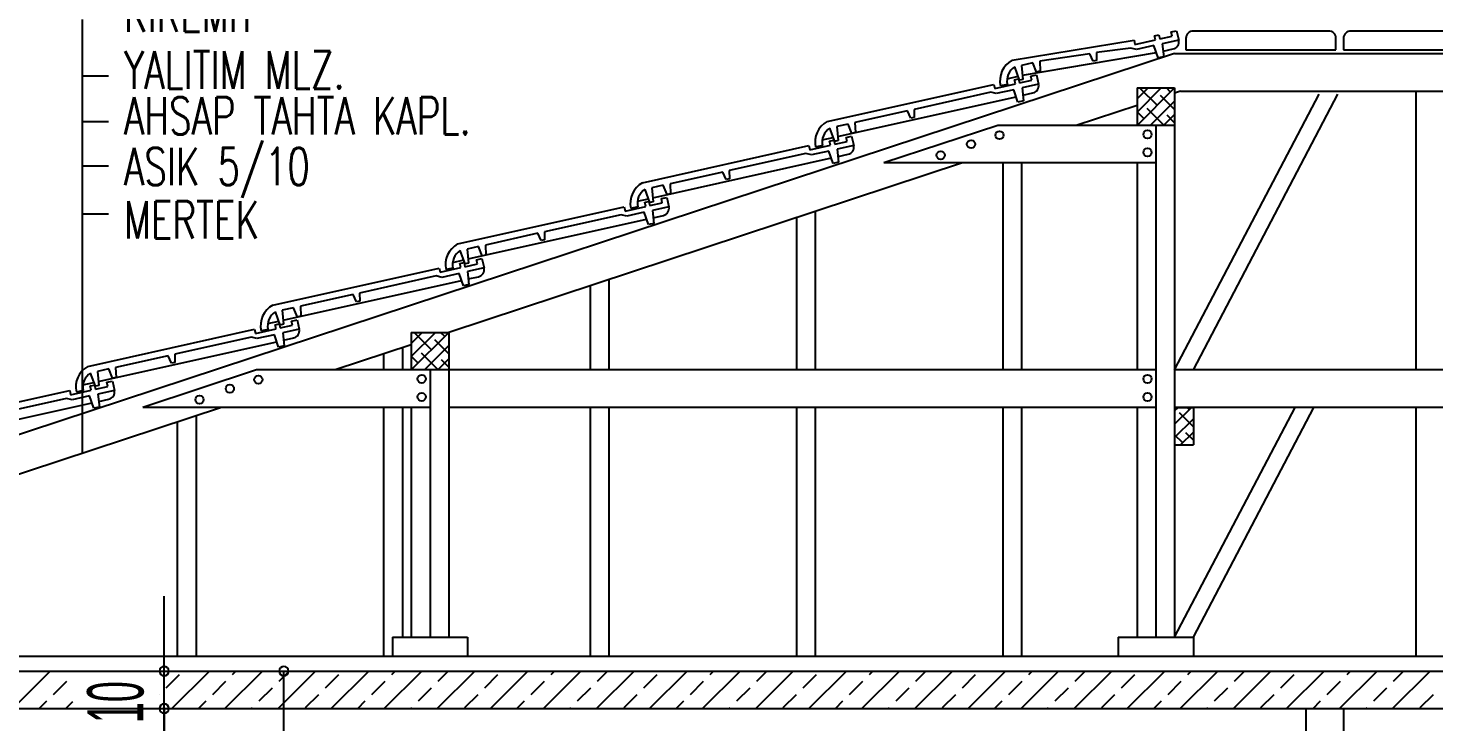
# Model space of a CAD drawing. Extents: x 3907.4 to 3911.57, y -3054.42 to -3053.7.
# Drawn here: x 3909.3965 to 3909.4714, y -3053.8633 to -3053.8263 of the extents above; entities that cross this region are included whole.
import ezdxf

# ---------------------------------------------------------------- set-up
doc = ezdxf.new("R2010")
doc.units = 0
doc.header["$LTSCALE"] = 2
doc.header["$MEASUREMENT"] = 0
doc.layers.get('0').update_dxf_attribs({"linetype": 'CONTINUOUS'})
for name, color, linetype in [('DOĞRAMA', 2, 'CONTINUOUS'), ('DUVAR', 7, 'CONTINUOUS'), ('KİREMİT', 9, 'CONTINUOUS'), ('MB', 11, 'CONTINUOUS'), ('OLÇÜ', 6, 'CONTINUOUS'), ('SıVA', 6, 'CONTINUOUS'), ('TARAMA', 9, 'CONTINUOUS'), ('TEXT', 11, 'CONTINUOUS')]:
    doc.layers.add(name, color=color, linetype=linetype)
doc.styles.add('KAPı-PEN', font='simplex.shx', dxfattribs={"width": 0.7, "height": 10})
doc.styles.add('ÖLÇÜ', font='stylu.ttf', dxfattribs={"width": 0.5})

msp = doc.modelspace()

# ---------------------------------------------------------------- linework, layer by layer
at = {"color": 0, "linetype": 'ByBlock'}
for centre, start, end in [((3909.40376, -3053.860611), 90, 270), ((3909.40376, -3053.860611), 270, 90), ((3909.410151, -3053.860611), 90, 270), ((3909.410151, -3053.860611), 270, 90), ((3909.40376, -3053.862611), 90, 270), ((3909.40376, -3053.862611), 90, 270), ((3909.40376, -3053.862611), 270, 90), ((3909.40376, -3053.862611), 270, 90)]:
    msp.add_arc(centre, 0.00025, start, end, dxfattribs=at)
at = {"layer": 'DOĞRAMA'}
msp.add_line((3909.457616, -3053.848558), (3909.458616, -3053.848558), dxfattribs=at)
at = {"layer": 'DUVAR', "color": 2}
for p, q in [((3909.457616, -3053.827688), (3909.369989, -3053.856605)), ((3909.457616, -3053.827688), (3909.513816, -3053.827688)), ((3909.455616, -3053.829523), (3909.455616, -3053.831523)), ((3909.455616, -3053.829523), (3909.457616, -3053.829523)), ((3909.457616, -3053.829523), (3909.457616, -3053.831523)), ((3909.457938, -3053.829688), (3909.457616, -3053.829794)), ((3909.457938, -3053.829688), (3909.513816, -3053.829688)), ((3909.458616, -3053.844558), (3909.466318, -3053.829853)), ((3909.455616, -3053.830454), (3909.452377, -3053.831523)), ((3909.448186, -3053.831523), (3909.442125, -3053.833523)), ((3909.457616, -3053.831523), (3909.448186, -3053.831523)), ((3909.457616, -3053.831523), (3909.455616, -3053.831523)), ((3909.456616, -3053.831523), (3909.456616, -3053.858811)), ((3909.457616, -3053.831523), (3909.457616, -3053.858811)), ((3909.446316, -3053.833523), (3909.418938, -3053.842558)), ((3909.456616, -3053.833523), (3909.442125, -3053.833523)), ((3909.455616, -3053.833523), (3909.455616, -3053.844558)), ((3909.416938, -3053.842558), (3909.416938, -3053.844558)), ((3909.416938, -3053.842558), (3909.418938, -3053.842558)), ((3909.418938, -3053.842558), (3909.418938, -3053.844558)), ((3909.416938, -3053.843218), (3909.412877, -3053.844558)), ((3909.408686, -3053.844558), (3909.402625, -3053.846558)), ((3909.456616, -3053.844558), (3909.408686, -3053.844558)), ((3909.418938, -3053.844558), (3909.416938, -3053.844558)), ((3909.417938, -3053.844558), (3909.417938, -3053.858811)), ((3909.418938, -3053.844558), (3909.418938, -3053.858811)), ((3909.456616, -3053.844558), (3909.448186, -3053.844558)), ((3909.513816, -3053.844558), (3909.457616, -3053.844558)), ((3909.406816, -3053.846558), (3909.37828, -3053.855975)), ((3909.417938, -3053.846558), (3909.402625, -3053.846558)), ((3909.416938, -3053.846558), (3909.416938, -3053.858811)), ((3909.456616, -3053.846558), (3909.418938, -3053.846558)), ((3909.455616, -3053.846558), (3909.455616, -3053.858811)), ((3909.513816, -3053.846558), (3909.457616, -3053.846558)), ((3909.457616, -3053.846558), (3909.458616, -3053.846558)), ((3909.458616, -3053.846558), (3909.458616, -3053.848558)), ((3909.458616, -3053.858811), (3909.465034, -3053.846558)), ((3909.415938, -3053.858811), (3909.419938, -3053.858811)), ((3909.415938, -3053.858811), (3909.415938, -3053.859811)), ((3909.419938, -3053.858811), (3909.419938, -3053.859811)), ((3909.454616, -3053.858811), (3909.458616, -3053.858811)), ((3909.454616, -3053.858811), (3909.454616, -3053.859811)), ((3909.458616, -3053.858811), (3909.458616, -3053.859811))]:
    msp.add_line(p, q, dxfattribs=at)
at = {"layer": 'DUVAR', "color": 4}
for p, q in [((3909.374616, -3053.860611), (3909.519616, -3053.860611)), ((3909.395616, -3053.862611), (3909.514616, -3053.862611))]:
    msp.add_line(p, q, dxfattribs=at)
at = {"layer": 'DUVAR'}
for p, q in [((3909.464616, -3053.862611), (3909.464616, -3053.920611)), ((3909.466616, -3053.862611), (3909.466616, -3053.920611))]:
    msp.add_line(p, q, dxfattribs=at)
at = {"layer": 'KİREMİT'}
for p, q in [((3909.456552, -3053.826738), (3909.456772, -3053.826689)), ((3909.456601, -3053.826958), (3909.456552, -3053.826738)), ((3909.456772, -3053.826689), (3909.456821, -3053.826909)), ((3909.456821, -3053.826909), (3909.457481, -3053.826761)), ((3909.457432, -3053.826541), (3909.457725, -3053.826476)), ((3909.457481, -3053.826761), (3909.457432, -3053.826541)), ((3909.457725, -3053.826476), (3909.457836, -3053.826975)), ((3909.458216, -3053.826888), (3909.458216, -3053.827488)), ((3909.465816, -3053.826488), (3909.458616, -3053.826488)), ((3909.466216, -3053.827488), (3909.466216, -3053.826888)), ((3909.466616, -3053.826888), (3909.466616, -3053.827488)), ((3909.474216, -3053.826488), (3909.467016, -3053.826488)), ((3909.448953, -3053.828047), (3909.455452, -3053.826983)), ((3909.449505, -3053.828848), (3909.456643, -3053.827641)), ((3909.455287, -3053.827404), (3909.453449, -3053.827628)), ((3909.453449, -3053.827628), (3909.453453, -3053.828059)), ((3909.455585, -3053.827477), (3909.455287, -3053.827404)), ((3909.455452, -3053.826983), (3909.455501, -3053.827203)), ((3909.455501, -3053.827203), (3909.456601, -3053.826958)), ((3909.456516, -3053.827269), (3909.455585, -3053.827477)), ((3909.45674, -3053.827927), (3909.456516, -3053.827269)), ((3909.457836, -3053.826975), (3909.456956, -3053.827171)), ((3909.456956, -3053.827171), (3909.457033, -3053.827862)), ((3909.457, -3053.827562), (3909.45754, -3053.827441)), ((3909.458216, -3053.827488), (3909.466216, -3053.827488)), ((3909.466616, -3053.827488), (3909.474616, -3053.827488)), ((3909.449349, -3053.829106), (3909.449092, -3053.828401)), ((3909.450061, -3053.828185), (3909.449458, -3053.82832)), ((3909.449458, -3053.82832), (3909.449525, -3053.829067)), ((3909.450264, -3053.828679), (3909.450061, -3053.828185)), ((3909.453097, -3053.827707), (3909.450428, -3053.828104)), ((3909.450428, -3053.828104), (3909.450454, -3053.828637)), ((3909.453277, -3053.828098), (3909.453097, -3053.827707)), ((3909.453453, -3053.828059), (3909.453277, -3053.828098)), ((3909.457033, -3053.827862), (3909.45674, -3053.827927)), ((3909.448687, -3053.82903), (3909.449273, -3053.8289)), ((3909.449079, -3053.829089), (3909.449299, -3053.82904)), ((3909.449128, -3053.829309), (3909.449079, -3053.829089)), ((3909.449299, -3053.82904), (3909.449348, -3053.82926)), ((3909.449348, -3053.82926), (3909.450008, -3053.829113)), ((3909.449525, -3053.829067), (3909.449349, -3053.829106)), ((3909.449959, -3053.828893), (3909.450252, -3053.828828)), ((3909.450008, -3053.829113), (3909.449959, -3053.828893)), ((3909.450252, -3053.828828), (3909.450364, -3053.829327)), ((3909.450454, -3053.828637), (3909.450264, -3053.828679)), ((3909.439105, -3053.831312), (3909.447979, -3053.829335)), ((3909.447814, -3053.829756), (3909.443734, -3053.830666)), ((3909.448112, -3053.829828), (3909.447814, -3053.829756)), ((3909.447979, -3053.829335), (3909.448028, -3053.829555)), ((3909.448028, -3053.829555), (3909.449128, -3053.829309)), ((3909.449043, -3053.829621), (3909.448112, -3053.829828)), ((3909.448701, -3053.829335), (3909.448334, -3053.829417)), ((3909.449267, -3053.830279), (3909.449043, -3053.829621)), ((3909.450364, -3053.829327), (3909.449483, -3053.829523)), ((3909.449483, -3053.829523), (3909.449561, -3053.830214)), ((3909.449527, -3053.829913), (3909.450067, -3053.829793)), ((3909.439657, -3053.832113), (3909.44917, -3053.829993)), ((3909.449561, -3053.830214), (3909.449267, -3053.830279)), ((3909.443381, -3053.830744), (3909.44058, -3053.831368)), ((3909.44058, -3053.831368), (3909.440606, -3053.831901)), ((3909.443561, -3053.831135), (3909.443381, -3053.830744)), ((3909.443737, -3053.831096), (3909.443561, -3053.831135)), ((3909.443734, -3053.830666), (3909.443737, -3053.831096)), ((3909.439501, -3053.832371), (3909.439244, -3053.831666)), ((3909.440213, -3053.83145), (3909.43961, -3053.831584)), ((3909.43961, -3053.831584), (3909.439677, -3053.832332)), ((3909.440111, -3053.832158), (3909.440404, -3053.832093)), ((3909.440416, -3053.831944), (3909.440213, -3053.83145)), ((3909.440404, -3053.832093), (3909.440515, -3053.832591)), ((3909.440606, -3053.831901), (3909.440416, -3053.831944)), ((3909.429257, -3053.834577), (3909.438131, -3053.832599)), ((3909.438131, -3053.832599), (3909.43818, -3053.832819)), ((3909.43818, -3053.832819), (3909.43928, -3053.832574)), ((3909.439195, -3053.832886), (3909.438264, -3053.833093)), ((3909.438853, -3053.8326), (3909.438486, -3053.832682)), ((3909.438839, -3053.832295), (3909.439425, -3053.832165)), ((3909.439419, -3053.833544), (3909.439195, -3053.832886)), ((3909.439231, -3053.832354), (3909.439451, -3053.832305)), ((3909.43928, -3053.832574), (3909.439231, -3053.832354)), ((3909.439451, -3053.832305), (3909.4395, -3053.832525)), ((3909.4395, -3053.832525), (3909.44016, -3053.832378)), ((3909.439677, -3053.832332), (3909.439501, -3053.832371)), ((3909.440515, -3053.832591), (3909.439635, -3053.832787)), ((3909.439635, -3053.832787), (3909.439712, -3053.833479)), ((3909.44016, -3053.832378), (3909.440111, -3053.832158)), ((3909.429809, -3053.835378), (3909.439322, -3053.833258)), ((3909.437966, -3053.833021), (3909.433885, -3053.83393)), ((3909.438264, -3053.833093), (3909.437966, -3053.833021)), ((3909.439712, -3053.833479), (3909.439419, -3053.833544)), ((3909.439679, -3053.833178), (3909.440219, -3053.833058)), ((3909.433533, -3053.834009), (3909.430732, -3053.834633)), ((3909.433713, -3053.8344), (3909.433533, -3053.834009)), ((3909.433889, -3053.834361), (3909.433713, -3053.8344)), ((3909.433885, -3053.83393), (3909.433889, -3053.834361)), ((3909.429653, -3053.835636), (3909.429395, -3053.834931)), ((3909.430365, -3053.834715), (3909.429762, -3053.834849)), ((3909.429762, -3053.834849), (3909.429829, -3053.835597)), ((3909.430567, -3053.835209), (3909.430365, -3053.834715)), ((3909.430732, -3053.834633), (3909.430758, -3053.835166)), ((3909.419408, -3053.837842), (3909.428283, -3053.835864)), ((3909.428283, -3053.835864), (3909.428332, -3053.836084)), ((3909.428332, -3053.836084), (3909.429432, -3053.835839)), ((3909.429005, -3053.835865), (3909.428638, -3053.835947)), ((3909.428991, -3053.83556), (3909.429577, -3053.835429)), ((3909.429383, -3053.835619), (3909.429603, -3053.83557)), ((3909.429432, -3053.835839), (3909.429383, -3053.835619)), ((3909.429603, -3053.83557), (3909.429652, -3053.83579)), ((3909.429652, -3053.83579), (3909.430312, -3053.835643)), ((3909.429829, -3053.835597), (3909.429653, -3053.835636)), ((3909.430667, -3053.835856), (3909.429787, -3053.836052)), ((3909.430263, -3053.835423), (3909.430556, -3053.835357)), ((3909.430312, -3053.835643), (3909.430263, -3053.835423)), ((3909.430556, -3053.835357), (3909.430667, -3053.835856)), ((3909.430758, -3053.835166), (3909.430567, -3053.835209)), ((3909.419961, -3053.838642), (3909.429474, -3053.836522)), ((3909.428118, -3053.836286), (3909.424037, -3053.837195)), ((3909.428416, -3053.836358), (3909.428118, -3053.836286)), ((3909.429347, -3053.83615), (3909.428416, -3053.836358)), ((3909.429571, -3053.836809), (3909.429347, -3053.83615)), ((3909.429787, -3053.836052), (3909.429864, -3053.836743)), ((3909.429831, -3053.836443), (3909.430371, -3053.836323)), ((3909.423685, -3053.837274), (3909.420884, -3053.837898)), ((3909.423865, -3053.837665), (3909.423685, -3053.837274)), ((3909.424037, -3053.837195), (3909.424041, -3053.837625)), ((3909.429864, -3053.836743), (3909.429571, -3053.836809)), ((3909.420517, -3053.83798), (3909.419914, -3053.838114)), ((3909.419914, -3053.838114), (3909.419981, -3053.838861)), ((3909.420719, -3053.838473), (3909.420517, -3053.83798)), ((3909.420884, -3053.837898), (3909.42091, -3053.838431)), ((3909.424041, -3053.837625), (3909.423865, -3053.837665)), ((3909.419143, -3053.838825), (3909.419729, -3053.838694)), ((3909.419528, -3053.838882), (3909.419748, -3053.838833)), ((3909.419577, -3053.839102), (3909.419528, -3053.838882)), ((3909.419805, -3053.838901), (3909.419547, -3053.838196)), ((3909.419748, -3053.838833), (3909.419797, -3053.839053)), ((3909.419981, -3053.838861), (3909.419805, -3053.838901)), ((3909.420408, -3053.838686), (3909.420701, -3053.83862)), ((3909.420457, -3053.838906), (3909.420408, -3053.838686)), ((3909.420701, -3053.83862), (3909.420812, -3053.839119)), ((3909.42091, -3053.838431), (3909.420719, -3053.838473)), ((3909.409553, -3053.841105), (3909.418427, -3053.839127)), ((3909.418263, -3053.839549), (3909.414182, -3053.840458)), ((3909.418561, -3053.839621), (3909.418263, -3053.839549)), ((3909.418427, -3053.839127), (3909.418476, -3053.839347)), ((3909.418476, -3053.839347), (3909.419577, -3053.839102)), ((3909.419492, -3053.839413), (3909.418561, -3053.839621)), ((3909.419157, -3053.83913), (3909.41879, -3053.839211)), ((3909.419716, -3053.840072), (3909.419492, -3053.839413)), ((3909.419797, -3053.839053), (3909.420457, -3053.838906)), ((3909.420812, -3053.839119), (3909.419932, -3053.839315)), ((3909.419932, -3053.839315), (3909.420009, -3053.840006)), ((3909.419976, -3053.839706), (3909.420516, -3053.839585)), ((3909.410106, -3053.841905), (3909.419618, -3053.839785)), ((3909.420009, -3053.840006), (3909.419716, -3053.840072)), ((3909.41383, -3053.840537), (3909.411028, -3053.841161)), ((3909.41401, -3053.840928), (3909.41383, -3053.840537)), ((3909.414186, -3053.840888), (3909.41401, -3053.840928)), ((3909.414182, -3053.840458), (3909.414186, -3053.840888)), ((3909.409949, -3053.842163), (3909.409692, -3053.841459)), ((3909.410662, -3053.841243), (3909.410059, -3053.841377)), ((3909.410059, -3053.841377), (3909.410125, -3053.842124)), ((3909.410559, -3053.841951), (3909.410853, -3053.841885)), ((3909.410864, -3053.841736), (3909.410662, -3053.841243)), ((3909.410853, -3053.841885), (3909.410964, -3053.842384)), ((3909.411055, -3053.841694), (3909.410864, -3053.841736)), ((3909.411028, -3053.841161), (3909.411055, -3053.841694)), ((3909.399705, -3053.84437), (3909.408579, -3053.842392)), ((3909.408579, -3053.842392), (3909.408628, -3053.842612)), ((3909.408628, -3053.842612), (3909.409728, -3053.842367)), ((3909.409301, -3053.842393), (3909.408935, -3053.842474)), ((3909.409288, -3053.842088), (3909.409874, -3053.841957)), ((3909.409679, -3053.842147), (3909.409899, -3053.842098)), ((3909.409728, -3053.842367), (3909.409679, -3053.842147)), ((3909.409899, -3053.842098), (3909.409948, -3053.842318)), ((3909.409948, -3053.842318), (3909.410609, -3053.842171)), ((3909.410125, -3053.842124), (3909.409949, -3053.842163)), ((3909.410964, -3053.842384), (3909.410084, -3053.84258)), ((3909.410084, -3053.84258), (3909.410161, -3053.843271)), ((3909.410609, -3053.842171), (3909.410559, -3053.841951)), ((3909.400258, -3053.84517), (3909.40977, -3053.84305)), ((3909.408415, -3053.842813), (3909.404334, -3053.843723)), ((3909.408712, -3053.842886), (3909.408415, -3053.842813)), ((3909.409644, -3053.842678), (3909.408712, -3053.842886)), ((3909.409868, -3053.843336), (3909.409644, -3053.842678)), ((3909.410161, -3053.843271), (3909.409868, -3053.843336)), ((3909.410127, -3053.842971), (3909.410668, -3053.84285)), ((3909.403982, -3053.843801), (3909.40118, -3053.844426)), ((3909.404161, -3053.844192), (3909.403982, -3053.843801)), ((3909.404334, -3053.843723), (3909.404337, -3053.844153)), ((3909.400101, -3053.845428), (3909.399844, -3053.844724)), ((3909.400814, -3053.844507), (3909.400211, -3053.844642)), ((3909.400211, -3053.844642), (3909.400277, -3053.845389)), ((3909.401016, -3053.845001), (3909.400814, -3053.844507)), ((3909.40118, -3053.844426), (3909.401207, -3053.844959)), ((3909.404337, -3053.844153), (3909.404161, -3053.844192)), ((3909.39878, -3053.845877), (3909.39988, -3053.845632)), ((3909.39944, -3053.845353), (3909.400026, -3053.845222)), ((3909.399831, -3053.845411), (3909.400051, -3053.845362)), ((3909.39988, -3053.845632), (3909.399831, -3053.845411)), ((3909.400051, -3053.845362), (3909.4001, -3053.845582)), ((3909.4001, -3053.845582), (3909.40076, -3053.845435)), ((3909.400277, -3053.845389), (3909.400101, -3053.845428)), ((3909.400711, -3053.845215), (3909.401005, -3053.84515)), ((3909.40076, -3053.845435), (3909.400711, -3053.845215)), ((3909.401005, -3053.84515), (3909.401116, -3053.845649)), ((3909.401207, -3053.844959), (3909.401016, -3053.845001)), ((3909.389857, -3053.847634), (3909.398731, -3053.845657)), ((3909.39041, -3053.848435), (3909.399922, -3053.846315)), ((3909.398567, -3053.846078), (3909.394486, -3053.846988)), ((3909.398864, -3053.84615), (3909.398567, -3053.846078)), ((3909.398731, -3053.845657), (3909.39878, -3053.845877)), ((3909.399796, -3053.845943), (3909.398864, -3053.84615)), ((3909.399453, -3053.845657), (3909.399087, -3053.845739)), ((3909.400019, -3053.846601), (3909.399796, -3053.845943)), ((3909.401116, -3053.845649), (3909.400236, -3053.845845)), ((3909.400236, -3053.845845), (3909.400313, -3053.846536)), ((3909.400279, -3053.846235), (3909.40082, -3053.846115)), ((3909.400313, -3053.846536), (3909.400019, -3053.846601))]:
    msp.add_line(p, q, dxfattribs=at)
for centre, start, end in [((3909.458616, -3053.826888), 90, 180), ((3909.465816, -3053.826888), 0, 90), ((3909.467016, -3053.826888), 90, 180)]:
    msp.add_arc(centre, 0.0004, start, end, dxfattribs=at)
for centre, major_axis, start_param, end_param in [((3909.457455, -3053.82706), (-0.000276, 0.000276), 2.575474, 4.14627), ((3909.449557, -3053.829145), (-0.00087, 0.000901), -0.264398, 1.022605), ((3909.449557, -3053.829145), (-0.000609, 0.000631), -0.208499, 1.022605), ((3909.449982, -3053.829412), (-0.000271, 0.000281), 2.593401, 4.164197), ((3909.439708, -3053.832409), (-0.00087, 0.000901), -0.264398, 1.022605), ((3909.439708, -3053.832409), (-0.000609, 0.000631), -0.208499, 1.022605), ((3909.440134, -3053.832676), (-0.000271, 0.000281), 2.593401, 4.164197), ((3909.42986, -3053.835674), (-0.00087, 0.000901), -0.264398, 1.022605), ((3909.42986, -3053.835674), (-0.000609, 0.000631), -0.208499, 1.022605), ((3909.430286, -3053.835941), (-0.000271, 0.000281), 2.593401, 4.164197), ((3909.420012, -3053.838939), (-0.00087, 0.000901), -0.264398, 1.022605), ((3909.420012, -3053.838939), (-0.000609, 0.000631), -0.208499, 1.022605), ((3909.420431, -3053.839204), (-0.000271, 0.000281), 2.593401, 4.164197), ((3909.410157, -3053.842202), (-0.00087, 0.000901), -0.264398, 1.022605), ((3909.410157, -3053.842202), (-0.000609, 0.000631), -0.208499, 1.022605), ((3909.410583, -3053.842469), (-0.000271, 0.000281), 2.593401, 4.164197), ((3909.400309, -3053.845467), (-0.00087, 0.000901), -0.264398, 1.022605), ((3909.400309, -3053.845467), (-0.000609, 0.000631), -0.208499, 1.022605), ((3909.400735, -3053.845734), (-0.000271, 0.000281), 2.593401, 4.164197)]:
    msp.add_ellipse(centre, major_axis=major_axis, ratio=1, start_param=start_param, end_param=end_param, dxfattribs=at)
at = {"layer": 'MB', "color": 2}
for p, q in [((3909.457616, -3053.844558), (3909.465318, -3053.829853)), ((3909.457616, -3053.858811), (3909.464034, -3053.846558))]:
    msp.add_line(p, q, dxfattribs=at)
at = {"layer": 'MB', "color": 9}
for p, q in [((3909.470481, -3053.844558), (3909.470481, -3053.829688)), ((3909.448481, -3053.844558), (3909.448481, -3053.833523)), ((3909.449481, -3053.844558), (3909.449481, -3053.833523)), ((3909.437481, -3053.844558), (3909.437481, -3053.836439)), ((3909.438481, -3053.844558), (3909.438481, -3053.836109)), ((3909.426481, -3053.844558), (3909.426481, -3053.840069)), ((3909.427481, -3053.844558), (3909.427481, -3053.839739)), ((3909.416481, -3053.844558), (3909.416481, -3053.843369)), ((3909.415481, -3053.844558), (3909.415481, -3053.843699)), ((3909.405481, -3053.859811), (3909.405481, -3053.846999)), ((3909.415481, -3053.859811), (3909.415481, -3053.846558)), ((3909.416481, -3053.858811), (3909.416481, -3053.846558)), ((3909.426481, -3053.859811), (3909.426481, -3053.846558)), ((3909.427481, -3053.859811), (3909.427481, -3053.846558)), ((3909.437481, -3053.859811), (3909.437481, -3053.846558)), ((3909.438481, -3053.859811), (3909.438481, -3053.846558)), ((3909.448481, -3053.859811), (3909.448481, -3053.846558)), ((3909.449481, -3053.859811), (3909.449481, -3053.846558)), ((3909.470481, -3053.859811), (3909.470481, -3053.846558)), ((3909.404481, -3053.859811), (3909.404481, -3053.847329))]:
    msp.add_line(p, q, dxfattribs=at)
for centre in [(3909.448286, -3053.832039), (3909.456171, -3053.832), (3909.44515, -3053.833112), (3909.446769, -3053.832522), (3909.456171, -3053.832961), (3909.408786, -3053.845074), (3909.417493, -3053.845035), (3909.417493, -3053.845035), (3909.456171, -3053.845035), (3909.407269, -3053.845557), (3909.40565, -3053.846147), (3909.417493, -3053.845996), (3909.417493, -3053.845996), (3909.456171, -3053.845996)]:
    msp.add_circle(centre, 0.000219, dxfattribs=at)
at = {"layer": 'OLÇÜ', "color": 6}
for p, q in [((3909.40376, -3053.860611), (3909.40376, -3053.856611)), ((3909.402365, -3053.860611), (3909.40476, -3053.860611)), ((3909.40376, -3053.862611), (3909.40376, -3053.860611)), ((3909.405653, -3053.860611), (3909.411151, -3053.860611)), ((3909.410151, -3053.920611), (3909.410151, -3053.860611)), ((3909.402365, -3053.862611), (3909.40476, -3053.862611)), ((3909.402365, -3053.862611), (3909.40476, -3053.862611)), ((3909.40376, -3053.872611), (3909.40376, -3053.862611)), ((3909.40376, -3053.862611), (3909.40376, -3053.866611))]:
    msp.add_line(p, q, dxfattribs=at)
at = {"layer": 'SıVA'}
msp.add_line((3909.376616, -3053.859811), (3909.513816, -3053.859811), dxfattribs=at)
at = {"layer": 'TARAMA'}
for p, q in [((3909.455616, -3053.830105), (3909.456198, -3053.829523)), ((3909.455616, -3053.830812), (3909.456905, -3053.829523)), ((3909.455616, -3053.83152), (3909.457612, -3053.829523)), ((3909.456688, -3053.830448), (3909.455804, -3053.829564)), ((3909.457395, -3053.829741), (3909.457177, -3053.829523)), ((3909.455627, -3053.830094), (3909.455616, -3053.830084)), ((3909.457041, -3053.831509), (3909.456157, -3053.830625)), ((3909.456319, -3053.831523), (3909.457616, -3053.830227)), ((3909.457616, -3053.830669), (3909.456864, -3053.829918)), ((3909.45598, -3053.831155), (3909.455616, -3053.830791)), ((3909.457026, -3053.831523), (3909.457616, -3053.830934)), ((3909.457616, -3053.831377), (3909.457218, -3053.830978)), ((3909.455642, -3053.831523), (3909.455616, -3053.831498)), ((3909.416938, -3053.84314), (3909.417519, -3053.842558)), ((3909.416938, -3053.843847), (3909.418227, -3053.842558)), ((3909.416938, -3053.844555), (3909.418934, -3053.842558)), ((3909.418009, -3053.843483), (3909.417125, -3053.842599)), ((3909.418716, -3053.842776), (3909.418499, -3053.842558)), ((3909.416948, -3053.843129), (3909.416938, -3053.843119)), ((3909.417641, -3053.844558), (3909.418938, -3053.843262)), ((3909.418938, -3053.843704), (3909.418186, -3053.842953)), ((3909.417302, -3053.84419), (3909.416938, -3053.843826)), ((3909.418363, -3053.844544), (3909.417479, -3053.84366)), ((3909.418348, -3053.844558), (3909.418938, -3053.843969)), ((3909.418938, -3053.844412), (3909.418539, -3053.844013)), ((3909.416963, -3053.844558), (3909.416938, -3053.844533)), ((3909.457616, -3053.846745), (3909.457803, -3053.846558)), ((3909.457616, -3053.847452), (3909.45851, -3053.846558)), ((3909.458616, -3053.847594), (3909.457868, -3053.846846)), ((3909.458399, -3053.84667), (3909.458287, -3053.846558)), ((3909.457616, -3053.848159), (3909.458616, -3053.847159)), ((3909.457692, -3053.847377), (3909.457616, -3053.847301)), ((3909.457924, -3053.848558), (3909.458616, -3053.847866)), ((3909.458045, -3053.848437), (3909.457616, -3053.848008)), ((3909.458616, -3053.848301), (3909.458222, -3053.847907)), ((3909.395694, -3053.862611), (3909.397694, -3053.860611)), ((3909.40418, -3053.862611), (3909.40618, -3053.860611)), ((3909.407008, -3053.862611), (3909.409008, -3053.860611)), ((3909.407414, -3053.860791), (3909.407594, -3053.860611)), ((3909.409836, -3053.862611), (3909.411836, -3053.860611)), ((3909.409889, -3053.861144), (3909.410422, -3053.860611)), ((3909.412665, -3053.862611), (3909.414665, -3053.860611)), ((3909.415493, -3053.862611), (3909.417493, -3053.860611)), ((3909.415899, -3053.860791), (3909.416079, -3053.860611)), ((3909.418322, -3053.862611), (3909.420322, -3053.860611)), ((3909.418374, -3053.861144), (3909.418907, -3053.860611)), ((3909.42115, -3053.862611), (3909.42315, -3053.860611)), ((3909.423979, -3053.862611), (3909.425979, -3053.860611)), ((3909.424384, -3053.860791), (3909.424564, -3053.860611)), ((3909.426807, -3053.862611), (3909.428807, -3053.860611)), ((3909.426859, -3053.861144), (3909.427393, -3053.860611)), ((3909.429635, -3053.862611), (3909.431635, -3053.860611)), ((3909.432464, -3053.862611), (3909.434464, -3053.860611)), ((3909.43287, -3053.860791), (3909.43305, -3053.860611)), ((3909.435292, -3053.862611), (3909.437292, -3053.860611)), ((3909.435345, -3053.861144), (3909.435878, -3053.860611)), ((3909.438121, -3053.862611), (3909.440121, -3053.860611)), ((3909.440949, -3053.862611), (3909.442949, -3053.860611)), ((3909.441355, -3053.860791), (3909.441535, -3053.860611)), ((3909.443778, -3053.862611), (3909.445778, -3053.860611)), ((3909.44383, -3053.861144), (3909.444363, -3053.860611)), ((3909.446606, -3053.862611), (3909.448606, -3053.860611)), ((3909.449434, -3053.862611), (3909.451434, -3053.860611)), ((3909.44984, -3053.860791), (3909.45002, -3053.860611)), ((3909.452263, -3053.862611), (3909.454263, -3053.860611)), ((3909.452315, -3053.861144), (3909.452849, -3053.860611)), ((3909.455091, -3053.862611), (3909.457091, -3053.860611)), ((3909.45792, -3053.862611), (3909.45992, -3053.860611)), ((3909.458326, -3053.860791), (3909.458505, -3053.860611)), ((3909.460748, -3053.862611), (3909.462748, -3053.860611)), ((3909.4608, -3053.861144), (3909.461334, -3053.860611)), ((3909.463577, -3053.862611), (3909.465577, -3053.860611)), ((3909.466405, -3053.862611), (3909.468405, -3053.860611)), ((3909.466811, -3053.860791), (3909.466991, -3053.860611)), ((3909.469233, -3053.862611), (3909.471233, -3053.860611)), ((3909.469286, -3053.861144), (3909.469819, -3053.860611)), ((3909.397868, -3053.861852), (3909.398575, -3053.861144)), ((3909.403878, -3053.861498), (3909.404585, -3053.860791)), ((3909.406353, -3053.861852), (3909.40706, -3053.861144)), ((3909.412364, -3053.861498), (3909.413071, -3053.860791)), ((3909.414839, -3053.861852), (3909.415546, -3053.861144)), ((3909.420849, -3053.861498), (3909.421556, -3053.860791)), ((3909.423324, -3053.861852), (3909.424031, -3053.861144)), ((3909.429334, -3053.861498), (3909.430041, -3053.860791)), ((3909.431809, -3053.861852), (3909.432516, -3053.861144)), ((3909.43782, -3053.861498), (3909.438527, -3053.860791)), ((3909.440294, -3053.861852), (3909.441001, -3053.861144)), ((3909.446305, -3053.861498), (3909.447012, -3053.860791)), ((3909.44878, -3053.861852), (3909.449487, -3053.861144)), ((3909.45479, -3053.861498), (3909.455497, -3053.860791)), ((3909.457265, -3053.861852), (3909.457972, -3053.861144)), ((3909.463275, -3053.861498), (3909.463982, -3053.860791)), ((3909.46575, -3053.861852), (3909.466457, -3053.861144)), ((3909.40351, -3053.861866), (3909.403525, -3053.861852)), ((3909.408828, -3053.862205), (3909.409535, -3053.861498)), ((3909.411303, -3053.862559), (3909.41201, -3053.861852)), ((3909.417313, -3053.862205), (3909.418021, -3053.861498)), ((3909.419788, -3053.862559), (3909.420495, -3053.861852)), ((3909.425799, -3053.862205), (3909.426506, -3053.861498)), ((3909.428274, -3053.862559), (3909.428981, -3053.861852)), ((3909.434284, -3053.862205), (3909.434991, -3053.861498)), ((3909.436759, -3053.862559), (3909.437466, -3053.861852)), ((3909.442769, -3053.862205), (3909.443476, -3053.861498)), ((3909.445244, -3053.862559), (3909.445951, -3053.861852)), ((3909.451255, -3053.862205), (3909.451962, -3053.861498)), ((3909.453729, -3053.862559), (3909.454437, -3053.861852)), ((3909.45974, -3053.862205), (3909.460447, -3053.861498)), ((3909.462215, -3053.862559), (3909.462922, -3053.861852)), ((3909.468225, -3053.862205), (3909.468932, -3053.861498)), ((3909.4707, -3053.862559), (3909.471407, -3053.861852)), ((3909.397108, -3053.862611), (3909.397514, -3053.862205)), ((3909.398523, -3053.862611), (3909.398903, -3053.862231)), ((3909.405594, -3053.862611), (3909.406, -3053.862205)), ((3909.408422, -3053.862611), (3909.408475, -3053.862559)), ((3909.414079, -3053.862611), (3909.414485, -3053.862205)), ((3909.416907, -3053.862611), (3909.41696, -3053.862559)), ((3909.422564, -3053.862611), (3909.42297, -3053.862205)), ((3909.425393, -3053.862611), (3909.425445, -3053.862559)), ((3909.43105, -3053.862611), (3909.431456, -3053.862205)), ((3909.433878, -3053.862611), (3909.43393, -3053.862559)), ((3909.439535, -3053.862611), (3909.439941, -3053.862205)), ((3909.442363, -3053.862611), (3909.442416, -3053.862559)), ((3909.44802, -3053.862611), (3909.448426, -3053.862205)), ((3909.450849, -3053.862611), (3909.450901, -3053.862559)), ((3909.456505, -3053.862611), (3909.456911, -3053.862205)), ((3909.459334, -3053.862611), (3909.459386, -3053.862559)), ((3909.464991, -3053.862611), (3909.465397, -3053.862205)), ((3909.467819, -3053.862611), (3909.467872, -3053.862559))]:
    msp.add_line(p, q, dxfattribs=at)
at = {"layer": 'TEXT', "color": 1}
for p, q in [((3909.399395, -3053.825877), (3909.399395, -3053.849007)), ((3909.399395, -3053.82888), (3909.400799, -3053.82888)), ((3909.399395, -3053.831321), (3909.400799, -3053.831321)), ((3909.399395, -3053.833682), (3909.400799, -3053.833682)), ((3909.399395, -3053.836243), (3909.400799, -3053.836243))]:
    msp.add_line(p, q, dxfattribs=at)

# ---------------------------------------------------------------- texts
at = {"layer": 'OLÇÜ', "color": 62, "style": 'ÖLÇÜ', "width": 0.5}
msp.add_text('10', height=0.003, rotation=90, dxfattribs=at).set_placement((3909.402664, -3053.863382))
at = {"layer": 'TEXT', "color": 1, "style": 'KAPı-PEN', "width": 0.7}
for s, p in [('KiREMiT', (3909.401629, -3053.826524)), ('YALITIM MLZ.', (3909.401629, -3053.829567)), ('AHSAP TAHTA KAPL.', (3909.401629, -3053.832008)), ('ASIK 5/10', (3909.401629, -3053.834709)), ('MERTEK', (3909.401629, -3053.837556))]:
    msp.add_text(s, height=0.002, dxfattribs=at).set_placement(p)

doc.saveas('drawing.dxf')
